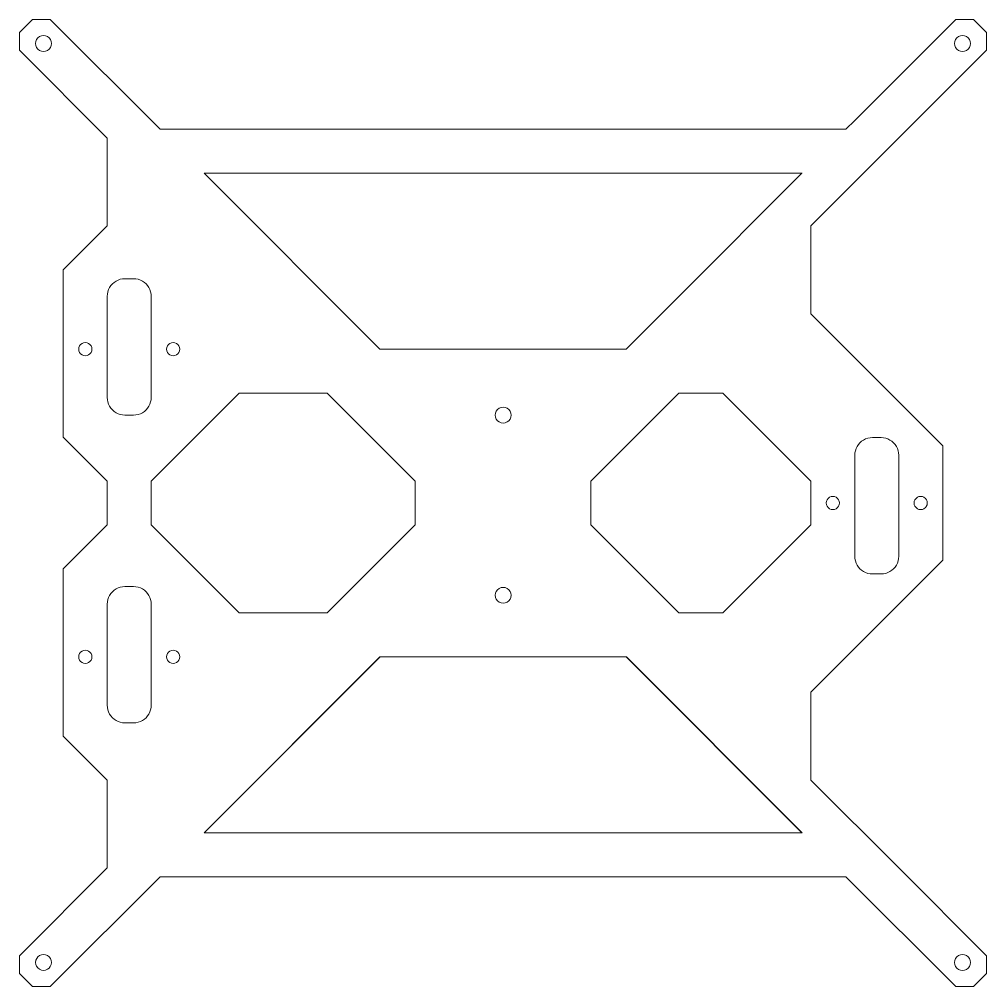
# Model space of a CAD drawing. Header units: millimetres. Extents: x -236 to -16, y -109 to 111.
import ezdxf

# ---------------------------------------------------------------- set-up
doc = ezdxf.new("R2010")
doc.units = ezdxf.units.MM
doc.header["$MEASUREMENT"] = 0
doc.layers.add('Layer 1', color=7, linetype='Continuous')

msp = doc.modelspace()

# ---------------------------------------------------------------- linework, layer by layer
at = {"layer": 'Layer 1', "lineweight": 9}
for points in [[(-232.7251, 110.864), (-232.7251, 110.864), (-235.7251, 107.864), (-235.7251, 107.864)], [(-230.7251, 110.864), (-230.7251, 110.864), (-232.7251, 110.864), (-232.7251, 110.864)], [(-230.7251, 110.864), (-230.7251, 110.864), (-230.6548, 110.864), (-230.6548, 110.864)], [(-230.6548, 110.864), (-230.6548, 110.864), (-228.7251, 110.864), (-228.7251, 110.864)], [(-228.7251, 110.864), (-228.7251, 110.864), (-203.7251, 85.8641), (-203.7251, 85.8641)], [(-22.7251, 110.864), (-22.7251, 110.864), (-45.7251, 87.8641), (-45.7251, 87.8641)], [(-18.7251, 110.864), (-18.7251, 110.864), (-22.7251, 110.864), (-22.7251, 110.864)], [(-15.7251, 107.864), (-15.7251, 107.864), (-18.7251, 110.864), (-18.7251, 110.864)], [(-235.7251, 107.864), (-235.7251, 107.864), (-235.7251, 105.864), (-235.7251, 105.864)], [(-15.7251, 106.864), (-15.7251, 106.864), (-15.7251, 107.864), (-15.7251, 107.864)], [(-235.7251, 105.864), (-235.7251, 105.864), (-235.7251, 103.864), (-235.7251, 103.864)], [(-231.9742, 105.8403), (-231.9742, 105.8403), (-232.0355, 105.3744), (-232.0355, 105.3744)], [(-231.877, 106.0749), (-231.877, 106.0749), (-231.9742, 105.8403), (-231.9742, 105.8403)], [(-231.7943, 106.2744), (-231.7943, 106.2744), (-231.877, 106.0749), (-231.877, 106.0749)], [(-231.5083, 106.6472), (-231.5083, 106.6472), (-231.7943, 106.2744), (-231.7943, 106.2744)], [(-231.1355, 106.9333), (-231.1355, 106.9333), (-231.5083, 106.6472), (-231.5083, 106.6472)], [(-230.7014, 107.1131), (-230.7014, 107.1131), (-231.1355, 106.9333), (-231.1355, 106.9333)], [(-230.6548, 107.114), (-230.6548, 107.114), (-230.7014, 107.1131), (-230.7014, 107.1131)], [(-230.2355, 107.1744), (-230.2355, 107.1744), (-230.6548, 107.114), (-230.6548, 107.114)], [(-229.7696, 107.1131), (-229.7696, 107.1131), (-230.2355, 107.1744), (-230.2355, 107.1744)], [(-229.3355, 106.9333), (-229.3355, 106.9333), (-229.7696, 107.1131), (-229.7696, 107.1131)], [(-228.9627, 106.6472), (-228.9627, 106.6472), (-229.3355, 106.9333), (-229.3355, 106.9333)], [(-228.6767, 106.2744), (-228.6767, 106.2744), (-228.9627, 106.6472), (-228.9627, 106.6472)], [(-228.4968, 105.8403), (-228.4968, 105.8403), (-228.6767, 106.2744), (-228.6767, 106.2744)], [(-228.4355, 105.3744), (-228.4355, 105.3744), (-228.4968, 105.8403), (-228.4968, 105.8403)], [(-22.9534, 105.8403), (-22.9534, 105.8403), (-23.0148, 105.3744), (-23.0148, 105.3744)], [(-22.7736, 106.2744), (-22.7736, 106.2744), (-22.9534, 105.8403), (-22.9534, 105.8403)], [(-22.4875, 106.6472), (-22.4875, 106.6472), (-22.7736, 106.2744), (-22.7736, 106.2744)], [(-22.1148, 106.9333), (-22.1148, 106.9333), (-22.4875, 106.6472), (-22.4875, 106.6472)], [(-21.6806, 107.1131), (-21.6806, 107.1131), (-22.1148, 106.9333), (-22.1148, 106.9333)], [(-21.2148, 107.1744), (-21.2148, 107.1744), (-21.6806, 107.1131), (-21.6806, 107.1131)], [(-20.7489, 107.1131), (-20.7489, 107.1131), (-21.2148, 107.1744), (-21.2148, 107.1744)], [(-20.3148, 106.9333), (-20.3148, 106.9333), (-20.7489, 107.1131), (-20.7489, 107.1131)], [(-19.942, 106.6472), (-19.942, 106.6472), (-20.3148, 106.9333), (-20.3148, 106.9333)], [(-19.6559, 106.2744), (-19.6559, 106.2744), (-19.942, 106.6472), (-19.942, 106.6472)], [(-19.4761, 105.8403), (-19.4761, 105.8403), (-19.6559, 106.2744), (-19.6559, 106.2744)], [(-19.4148, 105.3744), (-19.4148, 105.3744), (-19.4761, 105.8403), (-19.4761, 105.8403)], [(-15.7251, 106.864), (-15.7251, 106.864), (-15.7251, 103.864), (-15.7251, 103.864)], [(-235.7251, 103.864), (-235.7251, 103.864), (-215.7251, 83.8641), (-215.7251, 83.8641)], [(-232.0355, 105.3744), (-232.0355, 105.3744), (-231.9742, 104.9086), (-231.9742, 104.9086)], [(-231.9742, 104.9086), (-231.9742, 104.9086), (-231.7943, 104.4744), (-231.7943, 104.4744)], [(-231.7943, 104.4744), (-231.7943, 104.4744), (-231.5083, 104.1016), (-231.5083, 104.1016)], [(-231.5083, 104.1016), (-231.5083, 104.1016), (-231.1355, 103.8156), (-231.1355, 103.8156)], [(-231.1355, 103.8156), (-231.1355, 103.8156), (-230.7014, 103.6358), (-230.7014, 103.6358)], [(-230.7014, 103.6358), (-230.7014, 103.6358), (-230.2355, 103.5744), (-230.2355, 103.5744)], [(-230.2355, 103.5744), (-230.2355, 103.5744), (-229.7696, 103.6358), (-229.7696, 103.6358)], [(-229.7696, 103.6358), (-229.7696, 103.6358), (-229.3355, 103.8156), (-229.3355, 103.8156)], [(-229.3355, 103.8156), (-229.3355, 103.8156), (-228.9627, 104.1016), (-228.9627, 104.1016)], [(-228.9627, 104.1016), (-228.9627, 104.1016), (-228.6767, 104.4744), (-228.6767, 104.4744)], [(-228.6767, 104.4744), (-228.6767, 104.4744), (-228.4968, 104.9086), (-228.4968, 104.9086)], [(-228.4968, 104.9086), (-228.4968, 104.9086), (-228.4355, 105.3744), (-228.4355, 105.3744)], [(-15.7251, 103.864), (-15.7251, 103.864), (-55.7251, 63.8641), (-55.7251, 63.8641)], [(-23.0148, 105.3744), (-23.0148, 105.3744), (-22.9534, 104.9086), (-22.9534, 104.9086)], [(-22.9534, 104.9086), (-22.9534, 104.9086), (-22.7736, 104.4744), (-22.7736, 104.4744)], [(-22.7736, 104.4744), (-22.7736, 104.4744), (-22.4875, 104.1016), (-22.4875, 104.1016)], [(-22.4875, 104.1016), (-22.4875, 104.1016), (-22.1148, 103.8156), (-22.1148, 103.8156)], [(-22.1148, 103.8156), (-22.1148, 103.8156), (-21.6806, 103.6358), (-21.6806, 103.6358)], [(-21.6806, 103.6358), (-21.6806, 103.6358), (-21.2148, 103.5744), (-21.2148, 103.5744)], [(-21.2148, 103.5744), (-21.2148, 103.5744), (-20.7489, 103.6358), (-20.7489, 103.6358)], [(-20.7489, 103.6358), (-20.7489, 103.6358), (-20.3148, 103.8156), (-20.3148, 103.8156)], [(-20.3148, 103.8156), (-20.3148, 103.8156), (-19.942, 104.1016), (-19.942, 104.1016)], [(-19.942, 104.1016), (-19.942, 104.1016), (-19.6559, 104.4744), (-19.6559, 104.4744)], [(-19.6559, 104.4744), (-19.6559, 104.4744), (-19.4761, 104.9086), (-19.4761, 104.9086)], [(-19.4761, 104.9086), (-19.4761, 104.9086), (-19.4148, 105.3744), (-19.4148, 105.3744)], [(-203.7251, 85.8641), (-203.7251, 85.8641), (-47.7251, 85.8641), (-47.7251, 85.8641)], [(-45.7251, 87.8641), (-45.7251, 87.8641), (-47.7251, 85.8641), (-47.7251, 85.8641)], [(-215.7251, 83.8641), (-215.7251, 83.8641), (-215.7251, 63.8641), (-215.7251, 63.8641)], [(-193.7251, 75.8641), (-193.7251, 75.8641), (-57.7251, 75.8641), (-57.7251, 75.8641)], [(-193.7251, 75.8641), (-193.7251, 75.8641), (-153.7251, 35.8641), (-153.7251, 35.8641)], [(-57.7251, 75.8641), (-57.7251, 75.8641), (-85.7251, 47.8641), (-85.7251, 47.8641)], [(-57.7251, 75.8641), (-57.7251, 75.8641), (-57.6548, 75.8641), (-57.6548, 75.8641)], [(-215.7251, 63.8641), (-215.7251, 63.8641), (-225.7251, 53.8641), (-225.7251, 53.8641)], [(-55.7251, 43.8641), (-55.7251, 43.8641), (-55.7251, 63.8641), (-55.7251, 63.8641)], [(-225.7251, 53.8641), (-225.7251, 53.8641), (-225.7251, 15.8641), (-225.7251, 15.8641)], [(-214.5535, 50.6995), (-214.5535, 50.6995), (-214.8985, 50.3061), (-214.8985, 50.3061)], [(-214.1602, 51.0445), (-214.1602, 51.0445), (-214.5535, 50.6995), (-214.5535, 50.6995)], [(-213.7251, 51.3352), (-213.7251, 51.3352), (-214.1602, 51.0445), (-214.1602, 51.0445)], [(-213.2559, 51.5666), (-213.2559, 51.5666), (-213.7251, 51.3352), (-213.7251, 51.3352)], [(-212.7604, 51.7348), (-212.7604, 51.7348), (-213.2559, 51.5666), (-213.2559, 51.5666)], [(-212.2472, 51.8369), (-212.2472, 51.8369), (-212.7604, 51.7348), (-212.7604, 51.7348)], [(-211.7251, 51.8711), (-211.7251, 51.8711), (-212.2472, 51.8369), (-212.2472, 51.8369)], [(-211.7251, 51.8711), (-211.7251, 51.8711), (-209.7251, 51.8711), (-209.7251, 51.8711)], [(-209.203, 51.8369), (-209.203, 51.8369), (-209.7251, 51.8711), (-209.7251, 51.8711)], [(-208.6898, 51.7348), (-208.6898, 51.7348), (-209.203, 51.8369), (-209.203, 51.8369)], [(-208.1944, 51.5666), (-208.1944, 51.5666), (-208.6898, 51.7348), (-208.6898, 51.7348)], [(-207.7251, 51.3352), (-207.7251, 51.3352), (-208.1944, 51.5666), (-208.1944, 51.5666)], [(-207.2901, 51.0445), (-207.2901, 51.0445), (-207.7251, 51.3352), (-207.7251, 51.3352)], [(-206.8967, 50.6995), (-206.8967, 50.6995), (-207.2901, 51.0445), (-207.2901, 51.0445)], [(-206.5517, 50.3061), (-206.5517, 50.3061), (-206.8967, 50.6995), (-206.8967, 50.6995)], [(-215.5888, 48.9064), (-215.5888, 48.9064), (-215.6909, 48.3932), (-215.6909, 48.3932)], [(-215.4206, 49.4018), (-215.4206, 49.4018), (-215.5888, 48.9064), (-215.5888, 48.9064)], [(-215.1892, 49.8711), (-215.1892, 49.8711), (-215.4206, 49.4018), (-215.4206, 49.4018)], [(-214.8985, 50.3061), (-214.8985, 50.3061), (-215.1892, 49.8711), (-215.1892, 49.8711)], [(-206.261, 49.8711), (-206.261, 49.8711), (-206.5517, 50.3061), (-206.5517, 50.3061)], [(-206.0296, 49.4018), (-206.0296, 49.4018), (-206.261, 49.8711), (-206.261, 49.8711)], [(-205.8614, 48.9064), (-205.8614, 48.9064), (-206.0296, 49.4018), (-206.0296, 49.4018)], [(-205.7593, 48.3932), (-205.7593, 48.3932), (-205.8614, 48.9064), (-205.8614, 48.9064)], [(-215.6909, 48.3932), (-215.6909, 48.3932), (-215.7251, 47.8711), (-215.7251, 47.8711)], [(-215.7251, 24.8711), (-215.7251, 24.8711), (-215.7251, 47.8711), (-215.7251, 47.8711)], [(-205.7251, 47.8711), (-205.7251, 47.8711), (-205.7593, 48.3932), (-205.7593, 48.3932)], [(-205.7251, 47.8711), (-205.7251, 47.8711), (-205.7251, 24.8711), (-205.7251, 24.8711)], [(-85.7251, 47.8641), (-85.7251, 47.8641), (-87.7251, 45.8641), (-87.7251, 45.8641)], [(-87.7251, 45.8641), (-87.7251, 45.8641), (-97.7251, 35.8641), (-97.7251, 35.8641)], [(-35.7251, 23.8641), (-35.7251, 23.8641), (-55.7251, 43.8641), (-55.7251, 43.8641)], [(-222.174, 36.2523), (-222.174, 36.2523), (-222.2251, 35.8641), (-222.2251, 35.8641)], [(-222.2251, 35.8641), (-222.2251, 35.8641), (-222.174, 35.4758), (-222.174, 35.4758)], [(-222.0242, 36.6141), (-222.0242, 36.6141), (-222.174, 36.2523), (-222.174, 36.2523)], [(-222.174, 35.4758), (-222.174, 35.4758), (-222.0242, 35.1141), (-222.0242, 35.1141)], [(-221.7858, 36.9247), (-221.7858, 36.9247), (-222.0242, 36.6141), (-222.0242, 36.6141)], [(-221.4751, 37.1631), (-221.4751, 37.1631), (-221.7858, 36.9247), (-221.7858, 36.9247)], [(-221.1133, 37.3129), (-221.1133, 37.3129), (-221.4751, 37.1631), (-221.4751, 37.1631)], [(-220.7251, 37.3641), (-220.7251, 37.3641), (-221.1133, 37.3129), (-221.1133, 37.3129)], [(-220.3369, 37.3129), (-220.3369, 37.3129), (-220.7251, 37.3641), (-220.7251, 37.3641)], [(-219.9751, 37.1631), (-219.9751, 37.1631), (-220.3369, 37.3129), (-220.3369, 37.3129)], [(-219.6645, 36.9247), (-219.6645, 36.9247), (-219.9751, 37.1631), (-219.9751, 37.1631)], [(-219.4261, 36.6141), (-219.4261, 36.6141), (-219.6645, 36.9247), (-219.6645, 36.9247)], [(-219.2762, 36.2523), (-219.2762, 36.2523), (-219.4261, 36.6141), (-219.4261, 36.6141)], [(-219.4261, 35.1141), (-219.4261, 35.1141), (-219.2762, 35.4758), (-219.2762, 35.4758)], [(-219.2251, 35.8641), (-219.2251, 35.8641), (-219.2762, 36.2523), (-219.2762, 36.2523)], [(-219.2762, 35.4758), (-219.2762, 35.4758), (-219.2251, 35.8641), (-219.2251, 35.8641)], [(-202.174, 36.2523), (-202.174, 36.2523), (-202.2251, 35.8641), (-202.2251, 35.8641)], [(-202.2251, 35.8641), (-202.2251, 35.8641), (-202.174, 35.4758), (-202.174, 35.4758)], [(-202.0242, 36.6141), (-202.0242, 36.6141), (-202.174, 36.2523), (-202.174, 36.2523)], [(-202.174, 35.4758), (-202.174, 35.4758), (-202.0242, 35.1141), (-202.0242, 35.1141)], [(-201.7858, 36.9247), (-201.7858, 36.9247), (-202.0242, 36.6141), (-202.0242, 36.6141)], [(-201.4751, 37.1631), (-201.4751, 37.1631), (-201.7858, 36.9247), (-201.7858, 36.9247)], [(-201.1133, 37.3129), (-201.1133, 37.3129), (-201.4751, 37.1631), (-201.4751, 37.1631)], [(-200.7251, 37.3641), (-200.7251, 37.3641), (-201.1133, 37.3129), (-201.1133, 37.3129)], [(-200.3369, 37.3129), (-200.3369, 37.3129), (-200.7251, 37.3641), (-200.7251, 37.3641)], [(-199.9751, 37.1631), (-199.9751, 37.1631), (-200.3369, 37.3129), (-200.3369, 37.3129)], [(-199.6645, 36.9247), (-199.6645, 36.9247), (-199.9751, 37.1631), (-199.9751, 37.1631)], [(-199.4261, 36.6141), (-199.4261, 36.6141), (-199.6645, 36.9247), (-199.6645, 36.9247)], [(-199.2762, 36.2523), (-199.2762, 36.2523), (-199.4261, 36.6141), (-199.4261, 36.6141)], [(-199.4261, 35.1141), (-199.4261, 35.1141), (-199.2762, 35.4758), (-199.2762, 35.4758)], [(-199.2251, 35.8641), (-199.2251, 35.8641), (-199.2762, 36.2523), (-199.2762, 36.2523)], [(-199.2762, 35.4758), (-199.2762, 35.4758), (-199.2251, 35.8641), (-199.2251, 35.8641)], [(-97.7251, 35.8641), (-97.7251, 35.8641), (-153.7251, 35.8641), (-153.7251, 35.8641)], [(-97.6548, 35.8641), (-97.6548, 35.8641), (-97.7251, 35.8641), (-97.7251, 35.8641)], [(-222.0242, 35.1141), (-222.0242, 35.1141), (-221.7858, 34.8034), (-221.7858, 34.8034)], [(-221.7858, 34.8034), (-221.7858, 34.8034), (-221.4751, 34.565), (-221.4751, 34.565)], [(-221.4751, 34.565), (-221.4751, 34.565), (-221.1133, 34.4152), (-221.1133, 34.4152)], [(-221.1133, 34.4152), (-221.1133, 34.4152), (-220.7251, 34.3641), (-220.7251, 34.3641)], [(-220.7251, 34.3641), (-220.7251, 34.3641), (-220.3369, 34.4152), (-220.3369, 34.4152)], [(-220.3369, 34.4152), (-220.3369, 34.4152), (-219.9751, 34.565), (-219.9751, 34.565)], [(-219.9751, 34.565), (-219.9751, 34.565), (-219.6645, 34.8034), (-219.6645, 34.8034)], [(-219.6645, 34.8034), (-219.6645, 34.8034), (-219.4261, 35.1141), (-219.4261, 35.1141)], [(-202.0242, 35.1141), (-202.0242, 35.1141), (-201.7858, 34.8034), (-201.7858, 34.8034)], [(-201.7858, 34.8034), (-201.7858, 34.8034), (-201.4751, 34.565), (-201.4751, 34.565)], [(-201.4751, 34.565), (-201.4751, 34.565), (-201.1133, 34.4152), (-201.1133, 34.4152)], [(-201.1133, 34.4152), (-201.1133, 34.4152), (-200.7251, 34.3641), (-200.7251, 34.3641)], [(-200.7251, 34.3641), (-200.7251, 34.3641), (-200.3369, 34.4152), (-200.3369, 34.4152)], [(-200.3369, 34.4152), (-200.3369, 34.4152), (-199.9751, 34.565), (-199.9751, 34.565)], [(-199.9751, 34.565), (-199.9751, 34.565), (-199.6645, 34.8034), (-199.6645, 34.8034)], [(-199.6645, 34.8034), (-199.6645, 34.8034), (-199.4261, 35.1141), (-199.4261, 35.1141)], [(-215.7251, 24.8711), (-215.7251, 24.8711), (-215.6909, 24.349), (-215.6909, 24.349)], [(-215.6909, 24.349), (-215.6909, 24.349), (-215.5888, 23.8358), (-215.5888, 23.8358)], [(-205.8614, 23.8358), (-205.8614, 23.8358), (-205.7593, 24.349), (-205.7593, 24.349)], [(-205.7593, 24.349), (-205.7593, 24.349), (-205.7251, 24.8711), (-205.7251, 24.8711)], [(-205.7251, 5.8641), (-205.7251, 5.8641), (-185.7251, 25.8641), (-185.7251, 25.8641)], [(-185.7251, 25.8641), (-185.7251, 25.8641), (-165.7251, 25.8641), (-165.7251, 25.8641)], [(-165.7251, 25.8641), (-165.7251, 25.8641), (-145.7251, 5.8641), (-145.7251, 5.8641)], [(-165.7251, 25.8641), (-165.7251, 25.8641), (-165.6548, 25.8641), (-165.6548, 25.8641)], [(-105.7251, 5.8641), (-105.7251, 5.8641), (-85.7251, 25.8641), (-85.7251, 25.8641)], [(-85.7251, 25.8641), (-85.7251, 25.8641), (-75.7251, 25.8641), (-75.7251, 25.8641)], [(-75.7251, 25.8641), (-75.7251, 25.8641), (-65.6548, 15.7937), (-65.6548, 15.7937)], [(-215.5888, 23.8358), (-215.5888, 23.8358), (-215.4206, 23.3404), (-215.4206, 23.3404)], [(-215.4206, 23.3404), (-215.4206, 23.3404), (-215.1892, 22.8711), (-215.1892, 22.8711)], [(-215.1892, 22.8711), (-215.1892, 22.8711), (-214.8985, 22.436), (-214.8985, 22.436)], [(-214.8985, 22.436), (-214.8985, 22.436), (-214.5535, 22.0427), (-214.5535, 22.0427)], [(-214.5535, 22.0427), (-214.5535, 22.0427), (-214.1602, 21.6977), (-214.1602, 21.6977)], [(-207.2901, 21.6977), (-207.2901, 21.6977), (-206.8967, 22.0427), (-206.8967, 22.0427)], [(-206.8967, 22.0427), (-206.8967, 22.0427), (-206.5517, 22.436), (-206.5517, 22.436)], [(-206.5517, 22.436), (-206.5517, 22.436), (-206.261, 22.8711), (-206.261, 22.8711)], [(-206.261, 22.8711), (-206.261, 22.8711), (-206.0296, 23.3404), (-206.0296, 23.3404)], [(-206.0296, 23.3404), (-206.0296, 23.3404), (-205.8614, 23.8358), (-205.8614, 23.8358)], [(-126.9611, 22.1229), (-126.9611, 22.1229), (-127.2471, 21.75), (-127.2471, 21.75)], [(-126.5883, 22.409), (-126.5883, 22.409), (-126.9611, 22.1229), (-126.9611, 22.1229)], [(-126.1542, 22.5889), (-126.1542, 22.5889), (-126.5883, 22.409), (-126.5883, 22.409)], [(-125.7251, 22.6454), (-125.7251, 22.6454), (-126.1542, 22.5889), (-126.1542, 22.5889)], [(-125.6884, 22.6503), (-125.6884, 22.6503), (-125.7251, 22.6454), (-125.7251, 22.6454)], [(-125.2225, 22.589), (-125.2225, 22.589), (-125.6884, 22.6503), (-125.6884, 22.6503)], [(-124.7883, 22.4092), (-124.7883, 22.4092), (-125.2225, 22.589), (-125.2225, 22.589)], [(-124.4155, 22.1232), (-124.4155, 22.1232), (-124.7883, 22.4092), (-124.7883, 22.4092)], [(-124.1294, 21.7505), (-124.1294, 21.7505), (-124.4155, 22.1232), (-124.4155, 22.1232)], [(-25.7251, 13.8641), (-25.7251, 13.8641), (-35.7251, 23.8641), (-35.7251, 23.8641)], [(-214.1602, 21.6977), (-214.1602, 21.6977), (-213.7251, 21.407), (-213.7251, 21.407)], [(-213.7251, 21.407), (-213.7251, 21.407), (-213.2559, 21.1756), (-213.2559, 21.1756)], [(-213.2559, 21.1756), (-213.2559, 21.1756), (-212.7604, 21.0074), (-212.7604, 21.0074)], [(-212.7604, 21.0074), (-212.7604, 21.0074), (-212.2472, 20.9053), (-212.2472, 20.9053)], [(-212.2472, 20.9053), (-212.2472, 20.9053), (-211.7251, 20.8711), (-211.7251, 20.8711)], [(-209.7251, 20.8711), (-209.7251, 20.8711), (-211.7251, 20.8711), (-211.7251, 20.8711)], [(-209.7251, 20.8711), (-209.7251, 20.8711), (-209.203, 20.9053), (-209.203, 20.9053)], [(-209.203, 20.9053), (-209.203, 20.9053), (-208.6898, 21.0074), (-208.6898, 21.0074)], [(-208.6898, 21.0074), (-208.6898, 21.0074), (-208.1944, 21.1756), (-208.1944, 21.1756)], [(-208.1944, 21.1756), (-208.1944, 21.1756), (-207.7251, 21.407), (-207.7251, 21.407)], [(-207.7251, 21.407), (-207.7251, 21.407), (-207.2901, 21.6977), (-207.2901, 21.6977)], [(-127.4268, 21.3159), (-127.4268, 21.3159), (-127.4881, 20.85), (-127.4881, 20.85)], [(-127.4881, 20.85), (-127.4881, 20.85), (-127.4267, 20.3841), (-127.4267, 20.3841)], [(-127.2471, 21.75), (-127.2471, 21.75), (-127.4268, 21.3159), (-127.4268, 21.3159)], [(-127.4267, 20.3841), (-127.4267, 20.3841), (-127.2468, 19.95), (-127.2468, 19.95)], [(-127.2468, 19.95), (-127.2468, 19.95), (-126.9607, 19.5773), (-126.9607, 19.5773)], [(-124.4151, 19.5776), (-124.4151, 19.5776), (-124.1291, 19.9505), (-124.1291, 19.9505)], [(-123.9495, 21.3164), (-123.9495, 21.3164), (-124.1294, 21.7505), (-124.1294, 21.7505)], [(-124.1291, 19.9505), (-124.1291, 19.9505), (-123.9494, 20.3846), (-123.9494, 20.3846)], [(-123.8881, 20.8505), (-123.8881, 20.8505), (-123.9495, 21.3164), (-123.9495, 21.3164)], [(-123.9494, 20.3846), (-123.9494, 20.3846), (-123.8881, 20.8505), (-123.8881, 20.8505)], [(-126.9607, 19.5773), (-126.9607, 19.5773), (-126.5879, 19.2913), (-126.5879, 19.2913)], [(-126.5879, 19.2913), (-126.5879, 19.2913), (-126.1537, 19.1115), (-126.1537, 19.1115)], [(-126.1537, 19.1115), (-126.1537, 19.1115), (-125.7251, 19.0552), (-125.7251, 19.0552)], [(-125.7251, 19.0552), (-125.7251, 19.0552), (-125.6879, 19.0503), (-125.6879, 19.0503)], [(-125.6879, 19.0503), (-125.6879, 19.0503), (-125.222, 19.1117), (-125.222, 19.1117)], [(-125.222, 19.1117), (-125.222, 19.1117), (-124.7879, 19.2915), (-124.7879, 19.2915)], [(-124.7879, 19.2915), (-124.7879, 19.2915), (-124.4151, 19.5776), (-124.4151, 19.5776)], [(-225.7251, 15.8641), (-225.7251, 15.8641), (-215.7251, 5.8641), (-215.7251, 5.8641)], [(-65.6548, 15.8641), (-65.6548, 15.8641), (-65.6548, 15.7937), (-65.6548, 15.7937)], [(-65.6548, 15.7937), (-65.6548, 15.7937), (-55.7251, 5.8641), (-55.7251, 5.8641)], [(-43.2559, 15.4225), (-43.2559, 15.4225), (-43.7251, 15.191), (-43.7251, 15.191)], [(-42.7604, 15.5906), (-42.7604, 15.5906), (-43.2559, 15.4225), (-43.2559, 15.4225)], [(-42.2472, 15.6927), (-42.2472, 15.6927), (-42.7604, 15.5906), (-42.7604, 15.5906)], [(-41.7251, 15.7269), (-41.7251, 15.7269), (-42.2472, 15.6927), (-42.2472, 15.6927)], [(-41.7251, 15.7269), (-41.7251, 15.7269), (-39.7251, 15.7269), (-39.7251, 15.7269)], [(-39.203, 15.6927), (-39.203, 15.6927), (-39.7251, 15.7269), (-39.7251, 15.7269)], [(-38.6899, 15.5906), (-38.6899, 15.5906), (-39.203, 15.6927), (-39.203, 15.6927)], [(-38.1944, 15.4225), (-38.1944, 15.4225), (-38.6899, 15.5906), (-38.6899, 15.5906)], [(-37.7251, 15.191), (-37.7251, 15.191), (-38.1944, 15.4225), (-38.1944, 15.4225)], [(-45.4207, 13.2577), (-45.4207, 13.2577), (-45.5888, 12.7622), (-45.5888, 12.7622)], [(-45.1892, 13.7269), (-45.1892, 13.7269), (-45.4207, 13.2577), (-45.4207, 13.2577)], [(-44.8985, 14.162), (-44.8985, 14.162), (-45.1892, 13.7269), (-45.1892, 13.7269)], [(-44.5536, 14.5554), (-44.5536, 14.5554), (-44.8985, 14.162), (-44.8985, 14.162)], [(-44.1602, 14.9003), (-44.1602, 14.9003), (-44.5536, 14.5554), (-44.5536, 14.5554)], [(-43.7251, 15.191), (-43.7251, 15.191), (-44.1602, 14.9003), (-44.1602, 14.9003)], [(-37.2901, 14.9003), (-37.2901, 14.9003), (-37.7251, 15.191), (-37.7251, 15.191)], [(-36.8967, 14.5554), (-36.8967, 14.5554), (-37.2901, 14.9003), (-37.2901, 14.9003)], [(-36.5517, 14.162), (-36.5517, 14.162), (-36.8967, 14.5554), (-36.8967, 14.5554)], [(-36.261, 13.7269), (-36.261, 13.7269), (-36.5517, 14.162), (-36.5517, 14.162)], [(-36.0296, 13.2577), (-36.0296, 13.2577), (-36.261, 13.7269), (-36.261, 13.7269)], [(-35.8614, 12.7622), (-35.8614, 12.7622), (-36.0296, 13.2577), (-36.0296, 13.2577)], [(-25.7251, 13.8641), (-25.7251, 13.8641), (-25.7251, -12.1359), (-25.7251, -12.1359)], [(-45.6909, 12.249), (-45.6909, 12.249), (-45.7251, 11.7269), (-45.7251, 11.7269)], [(-45.7251, -11.2731), (-45.7251, -11.2731), (-45.7251, 11.7269), (-45.7251, 11.7269)], [(-45.5888, 12.7622), (-45.5888, 12.7622), (-45.6909, 12.249), (-45.6909, 12.249)], [(-35.7594, 12.249), (-35.7594, 12.249), (-35.8614, 12.7622), (-35.8614, 12.7622)], [(-35.7251, 11.7269), (-35.7251, 11.7269), (-35.7594, 12.249), (-35.7594, 12.249)], [(-35.7251, 11.7269), (-35.7251, 11.7269), (-35.7251, -11.2731), (-35.7251, -11.2731)], [(-215.7251, 5.8641), (-215.7251, 5.8641), (-215.7251, -4.1359), (-215.7251, -4.1359)], [(-205.7251, -4.1359), (-205.7251, -4.1359), (-205.7251, 5.8641), (-205.7251, 5.8641)], [(-145.7251, 5.8641), (-145.7251, 5.8641), (-145.7251, -4.1359), (-145.7251, -4.1359)], [(-105.7251, -4.1359), (-105.7251, -4.1359), (-105.7251, 5.8641), (-105.7251, 5.8641)], [(-55.7251, 5.8641), (-55.7251, 5.8641), (-55.7251, -4.1359), (-55.7251, -4.1359)], [(-51.1134, 2.3129), (-51.1134, 2.3129), (-51.4751, 2.1631), (-51.4751, 2.1631)], [(-50.7251, 2.3641), (-50.7251, 2.3641), (-51.1134, 2.3129), (-51.1134, 2.3129)], [(-50.3369, 2.3129), (-50.3369, 2.3129), (-50.7251, 2.3641), (-50.7251, 2.3641)], [(-49.9751, 2.1631), (-49.9751, 2.1631), (-50.3369, 2.3129), (-50.3369, 2.3129)], [(-31.1134, 2.3129), (-31.1134, 2.3129), (-31.4751, 2.1631), (-31.4751, 2.1631)], [(-30.7251, 2.3641), (-30.7251, 2.3641), (-31.1134, 2.3129), (-31.1134, 2.3129)], [(-30.3369, 2.3129), (-30.3369, 2.3129), (-30.7251, 2.3641), (-30.7251, 2.3641)], [(-29.9751, 2.1631), (-29.9751, 2.1631), (-30.3369, 2.3129), (-30.3369, 2.3129)], [(-52.174, 1.2523), (-52.174, 1.2523), (-52.2251, 0.8641), (-52.2251, 0.8641)], [(-52.2251, 0.8641), (-52.2251, 0.8641), (-52.174, 0.4758), (-52.174, 0.4758)], [(-52.0242, 1.6141), (-52.0242, 1.6141), (-52.174, 1.2523), (-52.174, 1.2523)], [(-52.174, 0.4758), (-52.174, 0.4758), (-52.0242, 0.1141), (-52.0242, 0.1141)], [(-51.7858, 1.9247), (-51.7858, 1.9247), (-52.0242, 1.6141), (-52.0242, 1.6141)], [(-52.0242, 0.1141), (-52.0242, 0.1141), (-51.7858, -0.1966), (-51.7858, -0.1966)], [(-51.4751, 2.1631), (-51.4751, 2.1631), (-51.7858, 1.9247), (-51.7858, 1.9247)], [(-49.6645, 1.9247), (-49.6645, 1.9247), (-49.9751, 2.1631), (-49.9751, 2.1631)], [(-49.4261, 1.6141), (-49.4261, 1.6141), (-49.6645, 1.9247), (-49.6645, 1.9247)], [(-49.6645, -0.1966), (-49.6645, -0.1966), (-49.4261, 0.1141), (-49.4261, 0.1141)], [(-49.2762, 1.2523), (-49.2762, 1.2523), (-49.4261, 1.6141), (-49.4261, 1.6141)], [(-49.4261, 0.1141), (-49.4261, 0.1141), (-49.2762, 0.4758), (-49.2762, 0.4758)], [(-49.2251, 0.8641), (-49.2251, 0.8641), (-49.2762, 1.2523), (-49.2762, 1.2523)], [(-49.2762, 0.4758), (-49.2762, 0.4758), (-49.2251, 0.8641), (-49.2251, 0.8641)], [(-32.174, 1.2523), (-32.174, 1.2523), (-32.2251, 0.8641), (-32.2251, 0.8641)], [(-32.2251, 0.8641), (-32.2251, 0.8641), (-32.174, 0.4758), (-32.174, 0.4758)], [(-32.0242, 1.6141), (-32.0242, 1.6141), (-32.174, 1.2523), (-32.174, 1.2523)], [(-32.174, 0.4758), (-32.174, 0.4758), (-32.0242, 0.1141), (-32.0242, 0.1141)], [(-31.7858, 1.9247), (-31.7858, 1.9247), (-32.0242, 1.6141), (-32.0242, 1.6141)], [(-32.0242, 0.1141), (-32.0242, 0.1141), (-31.7858, -0.1966), (-31.7858, -0.1966)], [(-31.4751, 2.1631), (-31.4751, 2.1631), (-31.7858, 1.9247), (-31.7858, 1.9247)], [(-29.6645, 1.9247), (-29.6645, 1.9247), (-29.9751, 2.1631), (-29.9751, 2.1631)], [(-29.4261, 1.6141), (-29.4261, 1.6141), (-29.6645, 1.9247), (-29.6645, 1.9247)], [(-29.6645, -0.1966), (-29.6645, -0.1966), (-29.4261, 0.1141), (-29.4261, 0.1141)], [(-29.3606, 1.456), (-29.3606, 1.456), (-29.4261, 1.6141), (-29.4261, 1.6141)], [(-29.4261, 0.1141), (-29.4261, 0.1141), (-29.3736, 0.2409), (-29.3736, 0.2409)], [(-29.3736, 0.2409), (-29.3736, 0.2409), (-29.2762, 0.4758), (-29.2762, 0.4758)], [(-29.2762, 1.2523), (-29.2762, 1.2523), (-29.3606, 1.456), (-29.3606, 1.456)], [(-29.2251, 0.8641), (-29.2251, 0.8641), (-29.2762, 1.2523), (-29.2762, 1.2523)], [(-29.2762, 0.4758), (-29.2762, 0.4758), (-29.2251, 0.8641), (-29.2251, 0.8641)], [(-51.7858, -0.1966), (-51.7858, -0.1966), (-51.4751, -0.435), (-51.4751, -0.435)], [(-51.4751, -0.435), (-51.4751, -0.435), (-51.1134, -0.5848), (-51.1134, -0.5848)], [(-51.1134, -0.5848), (-51.1134, -0.5848), (-50.7251, -0.6359), (-50.7251, -0.6359)], [(-50.7251, -0.6359), (-50.7251, -0.6359), (-50.3369, -0.5848), (-50.3369, -0.5848)], [(-50.3369, -0.5848), (-50.3369, -0.5848), (-49.9751, -0.435), (-49.9751, -0.435)], [(-49.9751, -0.435), (-49.9751, -0.435), (-49.6645, -0.1966), (-49.6645, -0.1966)], [(-31.7858, -0.1966), (-31.7858, -0.1966), (-31.4751, -0.435), (-31.4751, -0.435)], [(-31.4751, -0.435), (-31.4751, -0.435), (-31.1134, -0.5848), (-31.1134, -0.5848)], [(-31.1134, -0.5848), (-31.1134, -0.5848), (-30.7251, -0.6359), (-30.7251, -0.6359)], [(-30.7251, -0.6359), (-30.7251, -0.6359), (-30.3369, -0.5848), (-30.3369, -0.5848)], [(-30.3369, -0.5848), (-30.3369, -0.5848), (-29.9751, -0.435), (-29.9751, -0.435)], [(-29.9751, -0.435), (-29.9751, -0.435), (-29.6645, -0.1966), (-29.6645, -0.1966)], [(-215.7251, -4.1359), (-215.7251, -4.1359), (-225.7251, -14.1359), (-225.7251, -14.1359)], [(-185.7251, -24.1359), (-185.7251, -24.1359), (-205.7251, -4.1359), (-205.7251, -4.1359)], [(-145.7251, -4.1359), (-145.7251, -4.1359), (-165.7251, -24.1359), (-165.7251, -24.1359)], [(-85.7251, -24.1359), (-85.7251, -24.1359), (-105.7251, -4.1359), (-105.7251, -4.1359)], [(-55.7251, -4.1359), (-55.7251, -4.1359), (-65.6548, -14.0656), (-65.6548, -14.0656)], [(-45.7251, -11.2731), (-45.7251, -11.2731), (-45.6909, -11.7952), (-45.6909, -11.7952)], [(-45.6909, -11.7952), (-45.6909, -11.7952), (-45.5888, -12.3083), (-45.5888, -12.3083)], [(-45.5888, -12.3083), (-45.5888, -12.3083), (-45.4207, -12.8038), (-45.4207, -12.8038)], [(-45.4207, -12.8038), (-45.4207, -12.8038), (-45.1892, -13.2731), (-45.1892, -13.2731)], [(-36.261, -13.2731), (-36.261, -13.2731), (-36.0296, -12.8038), (-36.0296, -12.8038)], [(-36.0296, -12.8038), (-36.0296, -12.8038), (-35.8614, -12.3083), (-35.8614, -12.3083)], [(-35.8614, -12.3083), (-35.8614, -12.3083), (-35.7594, -11.7952), (-35.7594, -11.7952)], [(-35.7594, -11.7952), (-35.7594, -11.7952), (-35.7251, -11.2731), (-35.7251, -11.2731)], [(-25.7251, -12.1359), (-25.7251, -12.1359), (-35.7251, -22.1359), (-35.7251, -22.1359)], [(-225.7251, -14.1359), (-225.7251, -14.1359), (-225.7251, -52.1359), (-225.7251, -52.1359)], [(-65.6548, -14.0656), (-65.6548, -14.0656), (-75.7251, -24.1359), (-75.7251, -24.1359)], [(-65.6548, -14.0656), (-65.6548, -14.0656), (-65.6548, -14.1359), (-65.6548, -14.1359)], [(-45.1892, -13.2731), (-45.1892, -13.2731), (-44.8985, -13.7081), (-44.8985, -13.7081)], [(-44.8985, -13.7081), (-44.8985, -13.7081), (-44.5536, -14.1015), (-44.5536, -14.1015)], [(-44.5536, -14.1015), (-44.5536, -14.1015), (-44.1602, -14.4465), (-44.1602, -14.4465)], [(-44.1602, -14.4465), (-44.1602, -14.4465), (-43.7251, -14.7372), (-43.7251, -14.7372)], [(-43.7251, -14.7372), (-43.7251, -14.7372), (-43.2559, -14.9686), (-43.2559, -14.9686)], [(-43.2559, -14.9686), (-43.2559, -14.9686), (-42.7604, -15.1368), (-42.7604, -15.1368)], [(-42.7604, -15.1368), (-42.7604, -15.1368), (-42.2472, -15.2388), (-42.2472, -15.2388)], [(-42.2472, -15.2388), (-42.2472, -15.2388), (-41.7251, -15.2731), (-41.7251, -15.2731)], [(-39.7251, -15.2731), (-39.7251, -15.2731), (-41.7251, -15.2731), (-41.7251, -15.2731)], [(-39.7251, -15.2731), (-39.7251, -15.2731), (-39.203, -15.2388), (-39.203, -15.2388)], [(-39.203, -15.2388), (-39.203, -15.2388), (-38.6899, -15.1368), (-38.6899, -15.1368)], [(-38.6899, -15.1368), (-38.6899, -15.1368), (-38.1944, -14.9686), (-38.1944, -14.9686)], [(-38.1944, -14.9686), (-38.1944, -14.9686), (-37.7251, -14.7372), (-37.7251, -14.7372)], [(-37.7251, -14.7372), (-37.7251, -14.7372), (-37.2901, -14.4465), (-37.2901, -14.4465)], [(-37.2901, -14.4465), (-37.2901, -14.4465), (-36.8967, -14.1015), (-36.8967, -14.1015)], [(-36.8967, -14.1015), (-36.8967, -14.1015), (-36.5517, -13.7081), (-36.5517, -13.7081)], [(-36.5517, -13.7081), (-36.5517, -13.7081), (-36.261, -13.2731), (-36.261, -13.2731)], [(-214.8985, -19.7009), (-214.8985, -19.7009), (-215.1892, -20.1359), (-215.1892, -20.1359)], [(-214.5535, -19.3075), (-214.5535, -19.3075), (-214.8985, -19.7009), (-214.8985, -19.7009)], [(-214.1602, -18.9625), (-214.1602, -18.9625), (-214.5535, -19.3075), (-214.5535, -19.3075)], [(-213.7251, -18.6718), (-213.7251, -18.6718), (-214.1602, -18.9625), (-214.1602, -18.9625)], [(-213.2559, -18.4404), (-213.2559, -18.4404), (-213.7251, -18.6718), (-213.7251, -18.6718)], [(-212.7604, -18.2722), (-212.7604, -18.2722), (-213.2559, -18.4404), (-213.2559, -18.4404)], [(-212.2472, -18.1702), (-212.2472, -18.1702), (-212.7604, -18.2722), (-212.7604, -18.2722)], [(-211.7251, -18.1359), (-211.7251, -18.1359), (-212.2472, -18.1702), (-212.2472, -18.1702)], [(-211.7251, -18.1359), (-211.7251, -18.1359), (-209.7251, -18.1359), (-209.7251, -18.1359)], [(-209.203, -18.1702), (-209.203, -18.1702), (-209.7251, -18.1359), (-209.7251, -18.1359)], [(-208.6898, -18.2722), (-208.6898, -18.2722), (-209.203, -18.1702), (-209.203, -18.1702)], [(-208.1944, -18.4404), (-208.1944, -18.4404), (-208.6898, -18.2722), (-208.6898, -18.2722)], [(-207.7251, -18.6718), (-207.7251, -18.6718), (-208.1944, -18.4404), (-208.1944, -18.4404)], [(-207.2901, -18.9625), (-207.2901, -18.9625), (-207.7251, -18.6718), (-207.7251, -18.6718)], [(-206.8967, -19.3075), (-206.8967, -19.3075), (-207.2901, -18.9625), (-207.2901, -18.9625)], [(-206.5517, -19.7009), (-206.5517, -19.7009), (-206.8967, -19.3075), (-206.8967, -19.3075)], [(-206.261, -20.1359), (-206.261, -20.1359), (-206.5517, -19.7009), (-206.5517, -19.7009)], [(-127.4268, -19.6639), (-127.4268, -19.6639), (-127.4881, -20.1298), (-127.4881, -20.1298)], [(-127.2471, -19.2298), (-127.2471, -19.2298), (-127.4268, -19.6639), (-127.4268, -19.6639)], [(-126.9611, -18.8569), (-126.9611, -18.8569), (-127.2471, -19.2298), (-127.2471, -19.2298)], [(-126.5883, -18.5708), (-126.5883, -18.5708), (-126.9611, -18.8569), (-126.9611, -18.8569)], [(-126.1542, -18.3909), (-126.1542, -18.3909), (-126.5883, -18.5708), (-126.5883, -18.5708)], [(-125.7251, -18.3344), (-125.7251, -18.3344), (-126.1542, -18.3909), (-126.1542, -18.3909)], [(-125.6884, -18.3295), (-125.6884, -18.3295), (-125.7251, -18.3344), (-125.7251, -18.3344)], [(-125.2225, -18.3908), (-125.2225, -18.3908), (-125.6884, -18.3295), (-125.6884, -18.3295)], [(-124.7883, -18.5706), (-124.7883, -18.5706), (-125.2225, -18.3908), (-125.2225, -18.3908)], [(-124.4155, -18.8566), (-124.4155, -18.8566), (-124.7883, -18.5706), (-124.7883, -18.5706)], [(-124.1294, -19.2293), (-124.1294, -19.2293), (-124.4155, -18.8566), (-124.4155, -18.8566)], [(-123.9495, -19.6634), (-123.9495, -19.6634), (-124.1294, -19.2293), (-124.1294, -19.2293)], [(-123.8881, -20.1293), (-123.8881, -20.1293), (-123.9495, -19.6634), (-123.9495, -19.6634)], [(-215.6909, -21.6138), (-215.6909, -21.6138), (-215.7251, -22.1359), (-215.7251, -22.1359)], [(-215.5888, -21.1007), (-215.5888, -21.1007), (-215.6909, -21.6138), (-215.6909, -21.6138)], [(-215.4206, -20.6052), (-215.4206, -20.6052), (-215.5888, -21.1007), (-215.5888, -21.1007)], [(-215.1892, -20.1359), (-215.1892, -20.1359), (-215.4206, -20.6052), (-215.4206, -20.6052)], [(-206.0296, -20.6052), (-206.0296, -20.6052), (-206.261, -20.1359), (-206.261, -20.1359)], [(-205.8614, -21.1007), (-205.8614, -21.1007), (-206.0296, -20.6052), (-206.0296, -20.6052)], [(-205.7593, -21.6138), (-205.7593, -21.6138), (-205.8614, -21.1007), (-205.8614, -21.1007)], [(-205.7251, -22.1359), (-205.7251, -22.1359), (-205.7593, -21.6138), (-205.7593, -21.6138)], [(-127.4881, -20.1298), (-127.4881, -20.1298), (-127.4267, -20.5957), (-127.4267, -20.5957)], [(-127.4267, -20.5957), (-127.4267, -20.5957), (-127.2468, -21.0298), (-127.2468, -21.0298)], [(-127.2468, -21.0298), (-127.2468, -21.0298), (-126.9607, -21.4025), (-126.9607, -21.4025)], [(-126.9607, -21.4025), (-126.9607, -21.4025), (-126.5879, -21.6885), (-126.5879, -21.6885)], [(-126.5879, -21.6885), (-126.5879, -21.6885), (-126.1537, -21.8683), (-126.1537, -21.8683)], [(-126.1537, -21.8683), (-126.1537, -21.8683), (-125.7251, -21.9246), (-125.7251, -21.9246)], [(-125.7251, -21.9246), (-125.7251, -21.9246), (-125.6879, -21.9295), (-125.6879, -21.9295)], [(-125.6879, -21.9295), (-125.6879, -21.9295), (-125.222, -21.8681), (-125.222, -21.8681)], [(-125.222, -21.8681), (-125.222, -21.8681), (-124.7879, -21.6883), (-124.7879, -21.6883)], [(-124.7879, -21.6883), (-124.7879, -21.6883), (-124.4151, -21.4021), (-124.4151, -21.4021)], [(-124.4151, -21.4021), (-124.4151, -21.4021), (-124.1291, -21.0293), (-124.1291, -21.0293)], [(-124.1291, -21.0293), (-124.1291, -21.0293), (-123.9494, -20.5952), (-123.9494, -20.5952)], [(-123.9494, -20.5952), (-123.9494, -20.5952), (-123.8881, -20.1293), (-123.8881, -20.1293)], [(-215.7251, -45.1359), (-215.7251, -45.1359), (-215.7251, -22.1359), (-215.7251, -22.1359)], [(-205.7251, -22.1359), (-205.7251, -22.1359), (-205.7251, -45.1359), (-205.7251, -45.1359)], [(-165.7251, -24.1359), (-165.7251, -24.1359), (-185.7251, -24.1359), (-185.7251, -24.1359)], [(-75.7251, -24.1359), (-75.7251, -24.1359), (-85.7251, -24.1359), (-85.7251, -24.1359)], [(-35.7251, -22.1359), (-35.7251, -22.1359), (-55.7251, -42.1359), (-55.7251, -42.1359)], [(-221.4751, -32.8369), (-221.4751, -32.8369), (-221.7858, -33.0753), (-221.7858, -33.0753)], [(-221.1133, -32.6871), (-221.1133, -32.6871), (-221.4751, -32.8369), (-221.4751, -32.8369)], [(-220.7251, -32.6359), (-220.7251, -32.6359), (-221.1133, -32.6871), (-221.1133, -32.6871)], [(-220.3369, -32.6871), (-220.3369, -32.6871), (-220.7251, -32.6359), (-220.7251, -32.6359)], [(-219.9751, -32.8369), (-219.9751, -32.8369), (-220.3369, -32.6871), (-220.3369, -32.6871)], [(-219.6645, -33.0753), (-219.6645, -33.0753), (-219.9751, -32.8369), (-219.9751, -32.8369)], [(-201.4751, -32.8369), (-201.4751, -32.8369), (-201.7858, -33.0753), (-201.7858, -33.0753)], [(-201.1133, -32.6871), (-201.1133, -32.6871), (-201.4751, -32.8369), (-201.4751, -32.8369)], [(-200.7251, -32.6359), (-200.7251, -32.6359), (-201.1133, -32.6871), (-201.1133, -32.6871)], [(-200.3369, -32.6871), (-200.3369, -32.6871), (-200.7251, -32.6359), (-200.7251, -32.6359)], [(-199.9751, -32.8369), (-199.9751, -32.8369), (-200.3369, -32.6871), (-200.3369, -32.6871)], [(-199.6645, -33.0753), (-199.6645, -33.0753), (-199.9751, -32.8369), (-199.9751, -32.8369)], [(-222.174, -33.7477), (-222.174, -33.7477), (-222.2251, -34.1359), (-222.2251, -34.1359)], [(-222.2251, -34.1359), (-222.2251, -34.1359), (-222.174, -34.5242), (-222.174, -34.5242)], [(-222.0242, -33.3859), (-222.0242, -33.3859), (-222.174, -33.7477), (-222.174, -33.7477)], [(-222.174, -34.5242), (-222.174, -34.5242), (-222.0242, -34.8859), (-222.0242, -34.8859)], [(-221.7858, -33.0753), (-221.7858, -33.0753), (-222.0242, -33.3859), (-222.0242, -33.3859)], [(-222.0242, -34.8859), (-222.0242, -34.8859), (-221.7858, -35.1966), (-221.7858, -35.1966)], [(-221.7858, -35.1966), (-221.7858, -35.1966), (-221.4751, -35.435), (-221.4751, -35.435)], [(-219.9751, -35.435), (-219.9751, -35.435), (-219.6645, -35.1966), (-219.6645, -35.1966)], [(-219.4261, -33.3859), (-219.4261, -33.3859), (-219.6645, -33.0753), (-219.6645, -33.0753)], [(-219.6645, -35.1966), (-219.6645, -35.1966), (-219.4261, -34.8859), (-219.4261, -34.8859)], [(-219.2762, -33.7477), (-219.2762, -33.7477), (-219.4261, -33.3859), (-219.4261, -33.3859)], [(-219.4261, -34.8859), (-219.4261, -34.8859), (-219.2762, -34.5242), (-219.2762, -34.5242)], [(-219.2251, -34.1359), (-219.2251, -34.1359), (-219.2762, -33.7477), (-219.2762, -33.7477)], [(-219.2762, -34.5242), (-219.2762, -34.5242), (-219.2251, -34.1359), (-219.2251, -34.1359)], [(-202.174, -33.7477), (-202.174, -33.7477), (-202.2251, -34.1359), (-202.2251, -34.1359)], [(-202.2251, -34.1359), (-202.2251, -34.1359), (-202.174, -34.5242), (-202.174, -34.5242)], [(-202.0242, -33.3859), (-202.0242, -33.3859), (-202.174, -33.7477), (-202.174, -33.7477)], [(-202.174, -34.5242), (-202.174, -34.5242), (-202.0242, -34.8859), (-202.0242, -34.8859)], [(-201.7858, -33.0753), (-201.7858, -33.0753), (-202.0242, -33.3859), (-202.0242, -33.3859)], [(-202.0242, -34.8859), (-202.0242, -34.8859), (-201.7858, -35.1966), (-201.7858, -35.1966)], [(-201.7858, -35.1966), (-201.7858, -35.1966), (-201.4751, -35.435), (-201.4751, -35.435)], [(-199.9751, -35.435), (-199.9751, -35.435), (-199.6645, -35.1966), (-199.6645, -35.1966)], [(-199.4261, -33.3859), (-199.4261, -33.3859), (-199.6645, -33.0753), (-199.6645, -33.0753)], [(-199.6645, -35.1966), (-199.6645, -35.1966), (-199.4261, -34.8859), (-199.4261, -34.8859)], [(-199.2762, -33.7477), (-199.2762, -33.7477), (-199.4261, -33.3859), (-199.4261, -33.3859)], [(-199.4261, -34.8859), (-199.4261, -34.8859), (-199.2762, -34.5242), (-199.2762, -34.5242)], [(-199.2251, -34.1359), (-199.2251, -34.1359), (-199.2762, -33.7477), (-199.2762, -33.7477)], [(-199.2762, -34.5242), (-199.2762, -34.5242), (-199.2251, -34.1359), (-199.2251, -34.1359)], [(-153.7251, -34.1359), (-153.7251, -34.1359), (-193.7251, -74.1359), (-193.7251, -74.1359)], [(-153.6548, -34.1359), (-153.6548, -34.1359), (-193.6548, -74.1359), (-193.6548, -74.1359)], [(-153.6548, -34.1359), (-153.6548, -34.1359), (-153.7251, -34.1359), (-153.7251, -34.1359)], [(-97.7251, -34.1359), (-97.7251, -34.1359), (-153.6548, -34.1359), (-153.6548, -34.1359)], [(-97.6548, -34.1359), (-97.6548, -34.1359), (-97.7251, -34.1359), (-97.7251, -34.1359)], [(-97.7251, -34.1359), (-97.7251, -34.1359), (-57.7251, -74.1359), (-57.7251, -74.1359)], [(-97.6548, -34.1359), (-97.6548, -34.1359), (-57.6548, -74.1359), (-57.6548, -74.1359)], [(-221.4751, -35.435), (-221.4751, -35.435), (-221.1133, -35.5848), (-221.1133, -35.5848)], [(-221.1133, -35.5848), (-221.1133, -35.5848), (-220.7251, -35.6359), (-220.7251, -35.6359)], [(-220.7251, -35.6359), (-220.7251, -35.6359), (-220.3369, -35.5848), (-220.3369, -35.5848)], [(-220.3369, -35.5848), (-220.3369, -35.5848), (-219.9751, -35.435), (-219.9751, -35.435)], [(-201.4751, -35.435), (-201.4751, -35.435), (-201.1133, -35.5848), (-201.1133, -35.5848)], [(-201.1133, -35.5848), (-201.1133, -35.5848), (-200.7251, -35.6359), (-200.7251, -35.6359)], [(-200.7251, -35.6359), (-200.7251, -35.6359), (-200.3369, -35.5848), (-200.3369, -35.5848)], [(-200.3369, -35.5848), (-200.3369, -35.5848), (-199.9751, -35.435), (-199.9751, -35.435)], [(-55.7251, -62.1359), (-55.7251, -62.1359), (-55.7251, -42.1359), (-55.7251, -42.1359)], [(-215.7251, -45.1359), (-215.7251, -45.1359), (-215.6909, -45.658), (-215.6909, -45.658)], [(-215.6909, -45.658), (-215.6909, -45.658), (-215.5888, -46.1712), (-215.5888, -46.1712)], [(-215.5888, -46.1712), (-215.5888, -46.1712), (-215.4206, -46.6667), (-215.4206, -46.6667)], [(-206.0296, -46.6667), (-206.0296, -46.6667), (-205.8614, -46.1712), (-205.8614, -46.1712)], [(-205.8614, -46.1712), (-205.8614, -46.1712), (-205.7593, -45.658), (-205.7593, -45.658)], [(-205.7593, -45.658), (-205.7593, -45.658), (-205.7251, -45.1359), (-205.7251, -45.1359)], [(-215.4206, -46.6667), (-215.4206, -46.6667), (-215.1892, -47.1359), (-215.1892, -47.1359)], [(-215.1892, -47.1359), (-215.1892, -47.1359), (-214.8985, -47.571), (-214.8985, -47.571)], [(-214.8985, -47.571), (-214.8985, -47.571), (-214.5535, -47.9644), (-214.5535, -47.9644)], [(-214.5535, -47.9644), (-214.5535, -47.9644), (-214.1602, -48.3094), (-214.1602, -48.3094)], [(-214.1602, -48.3094), (-214.1602, -48.3094), (-213.7251, -48.6), (-213.7251, -48.6)], [(-207.7251, -48.6), (-207.7251, -48.6), (-207.2901, -48.3094), (-207.2901, -48.3094)], [(-207.2901, -48.3094), (-207.2901, -48.3094), (-206.8967, -47.9644), (-206.8967, -47.9644)], [(-206.8967, -47.9644), (-206.8967, -47.9644), (-206.5517, -47.571), (-206.5517, -47.571)], [(-206.5517, -47.571), (-206.5517, -47.571), (-206.261, -47.1359), (-206.261, -47.1359)], [(-206.261, -47.1359), (-206.261, -47.1359), (-206.0296, -46.6667), (-206.0296, -46.6667)], [(-213.7251, -48.6), (-213.7251, -48.6), (-213.2559, -48.8315), (-213.2559, -48.8315)], [(-213.2559, -48.8315), (-213.2559, -48.8315), (-212.7604, -48.9996), (-212.7604, -48.9996)], [(-212.7604, -48.9996), (-212.7604, -48.9996), (-212.2472, -49.1017), (-212.2472, -49.1017)], [(-212.2472, -49.1017), (-212.2472, -49.1017), (-211.7251, -49.1359), (-211.7251, -49.1359)], [(-209.7251, -49.1359), (-209.7251, -49.1359), (-211.7251, -49.1359), (-211.7251, -49.1359)], [(-209.7251, -49.1359), (-209.7251, -49.1359), (-209.203, -49.1017), (-209.203, -49.1017)], [(-209.203, -49.1017), (-209.203, -49.1017), (-208.6898, -48.9996), (-208.6898, -48.9996)], [(-208.6898, -48.9996), (-208.6898, -48.9996), (-208.1944, -48.8315), (-208.1944, -48.8315)], [(-208.1944, -48.8315), (-208.1944, -48.8315), (-207.7251, -48.6), (-207.7251, -48.6)], [(-225.7251, -52.1359), (-225.7251, -52.1359), (-215.7251, -62.1359), (-215.7251, -62.1359)], [(-215.7251, -82.1359), (-215.7251, -82.1359), (-215.7251, -62.1359), (-215.7251, -62.1359)], [(-35.7251, -82.1359), (-35.7251, -82.1359), (-55.7251, -62.1359), (-55.7251, -62.1359)], [(-193.6548, -74.1359), (-193.6548, -74.1359), (-193.7251, -74.1359), (-193.7251, -74.1359)], [(-57.7251, -74.1359), (-57.7251, -74.1359), (-193.6548, -74.1359), (-193.6548, -74.1359)], [(-57.6548, -74.1359), (-57.6548, -74.1359), (-57.7251, -74.1359), (-57.7251, -74.1359)], [(-235.7251, -102.1359), (-235.7251, -102.1359), (-215.7251, -82.1359), (-215.7251, -82.1359)], [(-15.7251, -102.1359), (-15.7251, -102.1359), (-35.7251, -82.1359), (-35.7251, -82.1359)], [(-228.7251, -109.1359), (-228.7251, -109.1359), (-203.7251, -84.1359), (-203.7251, -84.1359)], [(-203.7251, -84.1359), (-203.7251, -84.1359), (-47.7251, -84.1359), (-47.7251, -84.1359)], [(-22.7251, -109.1359), (-22.7251, -109.1359), (-47.7251, -84.1359), (-47.7251, -84.1359)], [(-235.7251, -102.1359), (-235.7251, -102.1359), (-235.7251, -106.1359), (-235.7251, -106.1359)], [(-231.9688, -103.1403), (-231.9688, -103.1403), (-232.0354, -103.6054), (-232.0354, -103.6054)], [(-231.7842, -102.7082), (-231.7842, -102.7082), (-231.9688, -103.1403), (-231.9688, -103.1403)], [(-231.494, -102.3386), (-231.494, -102.3386), (-231.7842, -102.7082), (-231.7842, -102.7082)], [(-231.118, -102.0567), (-231.118, -102.0567), (-231.494, -102.3386), (-231.494, -102.3386)], [(-230.6819, -101.8818), (-230.6819, -101.8818), (-231.118, -102.0567), (-231.118, -102.0567)], [(-230.2154, -101.8257), (-230.2154, -101.8257), (-230.6819, -101.8818), (-230.6819, -101.8818)], [(-229.7502, -101.8922), (-229.7502, -101.8922), (-230.2154, -101.8257), (-230.2154, -101.8257)], [(-229.3181, -102.0769), (-229.3181, -102.0769), (-229.7502, -101.8922), (-229.7502, -101.8922)], [(-228.9486, -102.3671), (-228.9486, -102.3671), (-229.3181, -102.0769), (-229.3181, -102.0769)], [(-228.6667, -102.743), (-228.6667, -102.743), (-228.9486, -102.3671), (-228.9486, -102.3671)], [(-228.4917, -103.1791), (-228.4917, -103.1791), (-228.6667, -102.743), (-228.6667, -102.743)], [(-228.4356, -103.6457), (-228.4356, -103.6457), (-228.4917, -103.1791), (-228.4917, -103.1791)], [(-22.9534, -103.1804), (-22.9534, -103.1804), (-23.0148, -103.6463), (-23.0148, -103.6463)], [(-22.7736, -102.7463), (-22.7736, -102.7463), (-22.9534, -103.1804), (-22.9534, -103.1804)], [(-22.4875, -102.3735), (-22.4875, -102.3735), (-22.7736, -102.7463), (-22.7736, -102.7463)], [(-22.1148, -102.0875), (-22.1148, -102.0875), (-22.4875, -102.3735), (-22.4875, -102.3735)], [(-21.6806, -101.9076), (-21.6806, -101.9076), (-22.1148, -102.0875), (-22.1148, -102.0875)], [(-21.2148, -101.8463), (-21.2148, -101.8463), (-21.6806, -101.9076), (-21.6806, -101.9076)], [(-20.7489, -101.9076), (-20.7489, -101.9076), (-21.2148, -101.8463), (-21.2148, -101.8463)], [(-20.3148, -102.0875), (-20.3148, -102.0875), (-20.7489, -101.9076), (-20.7489, -101.9076)], [(-19.942, -102.3735), (-19.942, -102.3735), (-20.3148, -102.0875), (-20.3148, -102.0875)], [(-19.6559, -102.7463), (-19.6559, -102.7463), (-19.942, -102.3735), (-19.942, -102.3735)], [(-19.4761, -103.1804), (-19.4761, -103.1804), (-19.6559, -102.7463), (-19.6559, -102.7463)], [(-19.4148, -103.6463), (-19.4148, -103.6463), (-19.4761, -103.1804), (-19.4761, -103.1804)], [(-15.7251, -102.1359), (-15.7251, -102.1359), (-15.7251, -106.1359), (-15.7251, -106.1359)], [(-232.0354, -103.6054), (-232.0354, -103.6054), (-231.9793, -104.072), (-231.9793, -104.072)], [(-231.9793, -104.072), (-231.9793, -104.072), (-231.8043, -104.5081), (-231.8043, -104.5081)], [(-231.8043, -104.5081), (-231.8043, -104.5081), (-231.5224, -104.884), (-231.5224, -104.884)], [(-231.5224, -104.884), (-231.5224, -104.884), (-231.1529, -105.1742), (-231.1529, -105.1742)], [(-231.1529, -105.1742), (-231.1529, -105.1742), (-230.7208, -105.3589), (-230.7208, -105.3589)], [(-230.7208, -105.3589), (-230.7208, -105.3589), (-230.2556, -105.4254), (-230.2556, -105.4254)], [(-230.2556, -105.4254), (-230.2556, -105.4254), (-229.7891, -105.3693), (-229.7891, -105.3693)], [(-229.7891, -105.3693), (-229.7891, -105.3693), (-229.353, -105.1944), (-229.353, -105.1944)], [(-229.353, -105.1944), (-229.353, -105.1944), (-228.977, -104.9125), (-228.977, -104.9125)], [(-228.977, -104.9125), (-228.977, -104.9125), (-228.6868, -104.5429), (-228.6868, -104.5429)], [(-228.6868, -104.5429), (-228.6868, -104.5429), (-228.5022, -104.1108), (-228.5022, -104.1108)], [(-228.5022, -104.1108), (-228.5022, -104.1108), (-228.4356, -103.6457), (-228.4356, -103.6457)], [(-23.0148, -103.6463), (-23.0148, -103.6463), (-22.9534, -104.1122), (-22.9534, -104.1122)], [(-22.9534, -104.1122), (-22.9534, -104.1122), (-22.7736, -104.5463), (-22.7736, -104.5463)], [(-22.7736, -104.5463), (-22.7736, -104.5463), (-22.4875, -104.9191), (-22.4875, -104.9191)], [(-22.4875, -104.9191), (-22.4875, -104.9191), (-22.1148, -105.2052), (-22.1148, -105.2052)], [(-22.1148, -105.2052), (-22.1148, -105.2052), (-21.6806, -105.385), (-21.6806, -105.385)], [(-21.6806, -105.385), (-21.6806, -105.385), (-21.2148, -105.4463), (-21.2148, -105.4463)], [(-21.2148, -105.4463), (-21.2148, -105.4463), (-20.7489, -105.385), (-20.7489, -105.385)], [(-20.7489, -105.385), (-20.7489, -105.385), (-20.3148, -105.2052), (-20.3148, -105.2052)], [(-20.3148, -105.2052), (-20.3148, -105.2052), (-19.942, -104.9191), (-19.942, -104.9191)], [(-19.942, -104.9191), (-19.942, -104.9191), (-19.6559, -104.5463), (-19.6559, -104.5463)], [(-19.6559, -104.5463), (-19.6559, -104.5463), (-19.4761, -104.1122), (-19.4761, -104.1122)], [(-19.4761, -104.1122), (-19.4761, -104.1122), (-19.4148, -103.6463), (-19.4148, -103.6463)], [(-235.7251, -106.1359), (-235.7251, -106.1359), (-232.7251, -109.1359), (-232.7251, -109.1359)], [(-18.7251, -109.1359), (-18.7251, -109.1359), (-15.7251, -106.1359), (-15.7251, -106.1359)], [(-230.6548, -109.1359), (-230.6548, -109.1359), (-232.7251, -109.1359), (-232.7251, -109.1359)], [(-228.7251, -109.1359), (-228.7251, -109.1359), (-230.6548, -109.1359), (-230.6548, -109.1359)], [(-22.7251, -109.1359), (-22.7251, -109.1359), (-20.6548, -109.1359), (-20.6548, -109.1359)], [(-20.6548, -109.1359), (-20.6548, -109.1359), (-18.7251, -109.1359), (-18.7251, -109.1359)]]:
    msp.add_open_spline(points, degree=3, dxfattribs=at)

doc.saveas('drawing.dxf')
